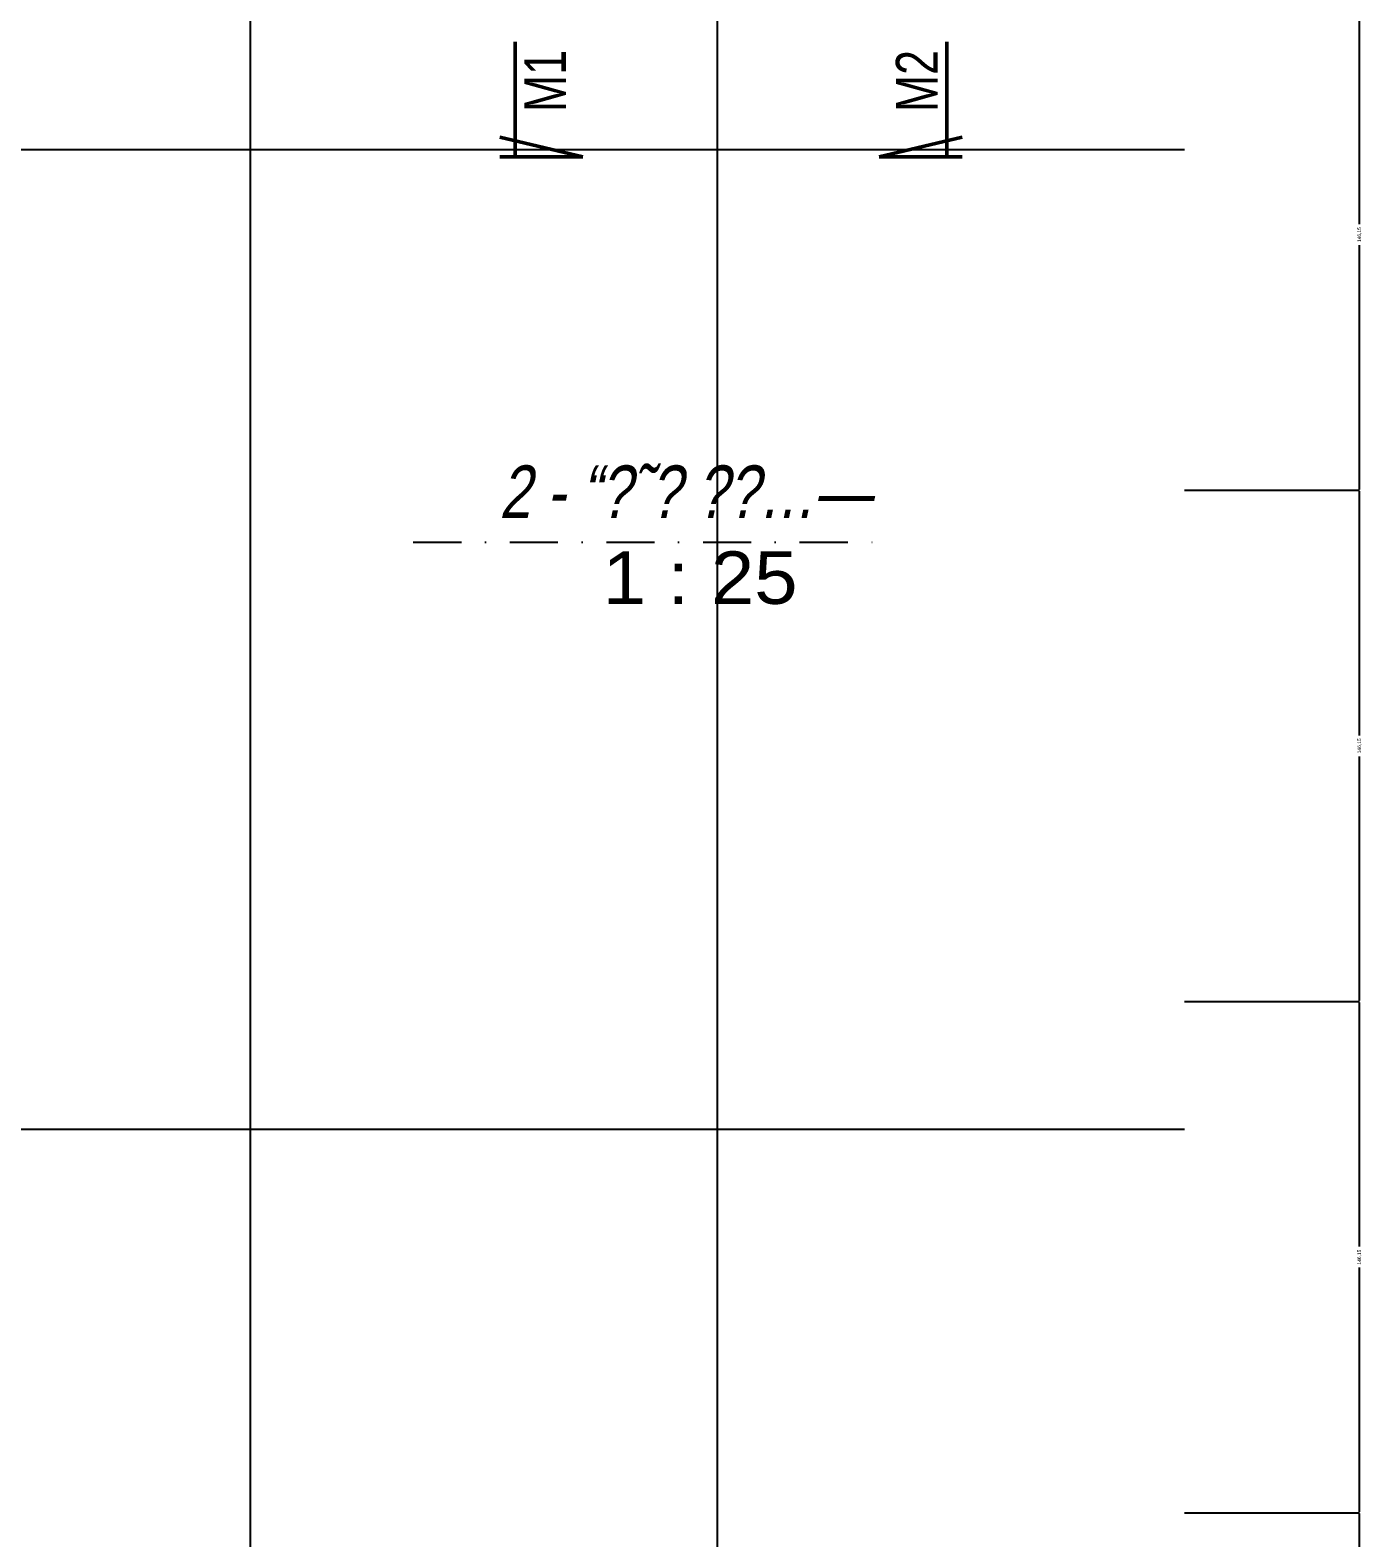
# Model space of a CAD drawing. Header units: inches. Extents: x -5298 to 11252, y 8210 to 22495.
# Drawn here: x 10450.4 to 10831, y 12236.8 to 12667.8 of the extents above; entities that cross this region are included whole.
import ezdxf
from ezdxf.enums import TextEntityAlignment as Align

# ---------------------------------------------------------------- set-up
doc = ezdxf.new("R2010")
doc.units = ezdxf.units.IN
doc.header["$LTSCALE"] = 55
doc.header["$MEASUREMENT"] = 0
doc.linetypes.add('DASHDOT2', pattern=[0.5, 0.25, -0.125, 0, -0.125])
doc.layers.get('Defpoints').update_dxf_attribs({"color": 40})
for name, color, linetype in [('BEAM', 3, 'Continuous'), ('dim', 2, 'Continuous'), ('ENG_level', 1, 'DASHDOT2')]:
    doc.layers.add(name, color=color, linetype=linetype)
doc.layers.add('W', color=1, linetype='Continuous', lineweight=50)
doc.styles.add('AD', font='oron')
doc.styles.add('HEBREW', font='hebtxt-weld.shx', dxfattribs={"width": 0.8, "oblique": 12})
doc.styles.add('HEBTXT', font='hebtxt-weld.shx')
doc.styles.get("Standard").update_dxf_attribs({"font": 'arial.ttf'})
doc.dimstyles.get("Standard").update_dxf_attribs({"dimtxt": 2.5, "dimasz": 2.5, "dimexe": 1.25, "dimexo": 0.625, "dimtad": 1, "dimtxsty": 'Standard', "dimcen": 2.5, "dimazin": 3, "dimtfac": 1, "dimtmove": 0, "dimatfit": 3})

# ---------------------------------------------------------------- blocks, each defined once
blk = doc.blocks.new('_CLOSEDFILLED')
at = {"color": 0, "linetype": 'BYBLOCK'}
blk.add_solid([(-1, 0.2), (0, 0), (-1, -0.2)], dxfattribs=at)
blk = doc.blocks.new('*D143')
at = {"color": 2}
for p, q in [((10780.33, 12243.98), (10830.33, 12243.98)), ((10830.33, 12173.91), (10830.33, 12243.73)), ((10830.33, 12098.08), (10830.33, 12167.91)), ((10780.33, 12097.83), (10830.33, 12097.83))]:
    blk.add_line(p, q, dxfattribs=at)
at = {"layer": 'Defpoints'}
for p in [(10780.33, 12243.98), (10780.33, 12097.83), (10830.33, 12097.83)]:
    blk.add_point(p, dxfattribs=at)
at = {"layer": 'dim', "color": 2, "xscale": 0.25, "yscale": 0.25}
for p, rotation in [((10830.33, 12243.98), 90), ((10830.33, 12097.83), 270)]:
    blk.add_blockref('_CLOSEDFILLED', p, dxfattribs=dict(at, rotation=rotation))
at = {"layer": 'dim', "color": 0, "insert": (10830.33, 12170.91), "char_height": 1, "attachment_point": 5, "rotation": 90}
blk.add_mtext('146,15', dxfattribs=at)
blk = doc.blocks.new('*D144')
at = {"color": 2}
for p, q in [((10780.33, 12390.13), (10830.33, 12390.13)), ((10830.33, 12320.05), (10830.33, 12389.88)), ((10830.33, 12244.23), (10830.33, 12314.05)), ((10780.33, 12243.98), (10830.33, 12243.98))]:
    blk.add_line(p, q, dxfattribs=at)
at = {"layer": 'Defpoints'}
for p in [(10780.33, 12390.13), (10780.33, 12243.98), (10830.33, 12243.98)]:
    blk.add_point(p, dxfattribs=at)
at = {"layer": 'dim', "color": 2, "xscale": 0.25, "yscale": 0.25}
for p, rotation in [((10830.33, 12390.13), 90), ((10830.33, 12243.98), 270)]:
    blk.add_blockref('_CLOSEDFILLED', p, dxfattribs=dict(at, rotation=rotation))
at = {"layer": 'dim', "color": 0, "insert": (10830.33, 12317.05), "char_height": 1, "attachment_point": 5, "rotation": 90}
blk.add_mtext('146,15', dxfattribs=at)
blk = doc.blocks.new('*D145')
at = {"color": 2}
for p, q in [((10780.33, 12536.27), (10830.33, 12536.27)), ((10830.33, 12466.2), (10830.33, 12536.02)), ((10830.33, 12390.38), (10830.33, 12460.2)), ((10780.33, 12390.13), (10830.33, 12390.13))]:
    blk.add_line(p, q, dxfattribs=at)
at = {"layer": 'Defpoints'}
for p in [(10780.33, 12536.27), (10780.33, 12390.13), (10830.33, 12390.13)]:
    blk.add_point(p, dxfattribs=at)
at = {"layer": 'dim', "color": 2, "xscale": 0.25, "yscale": 0.25}
for p, rotation in [((10830.33, 12536.27), 90), ((10830.33, 12390.13), 270)]:
    blk.add_blockref('_CLOSEDFILLED', p, dxfattribs=dict(at, rotation=rotation))
at = {"layer": 'dim', "color": 0, "insert": (10830.33, 12463.2), "char_height": 1, "attachment_point": 5, "rotation": 90}
blk.add_mtext('146,15', dxfattribs=at)
blk = doc.blocks.new('*D146')
at = {"color": 2}
for p, q in [((10780.33, 12682.42), (10830.33, 12682.42)), ((10830.33, 12612.35), (10830.33, 12682.17)), ((10830.33, 12536.52), (10830.33, 12606.35)), ((10780.33, 12536.27), (10830.33, 12536.27))]:
    blk.add_line(p, q, dxfattribs=at)
at = {"layer": 'Defpoints'}
for p in [(10780.33, 12682.42), (10780.33, 12536.27), (10830.33, 12536.27)]:
    blk.add_point(p, dxfattribs=at)
at = {"layer": 'dim', "color": 2, "xscale": 0.25, "yscale": 0.25}
for p, rotation in [((10830.33, 12682.42), 90), ((10830.33, 12536.27), 270)]:
    blk.add_blockref('_CLOSEDFILLED', p, dxfattribs=dict(at, rotation=rotation))
at = {"layer": 'dim', "color": 0, "insert": (10830.33, 12609.35), "char_height": 1, "attachment_point": 5, "rotation": 90}
blk.add_mtext('146,15', dxfattribs=at)

msp = doc.modelspace()

# ---------------------------------------------------------------- linework, layer by layer
at = {"layer": 'BEAM', "color": 5}
for p, q in [((10513.34, 11513.244), (10513.34, 18236.017)), ((10646.834, 11513.244), (10646.834, 18236.017)), ((7576.475, 12633.706), (10780.328, 12633.706)), ((7576.475, 12353.591), (10780.328, 12353.591))]:
    msp.add_line(p, q, dxfattribs=at)
at = {"layer": 'ENG_level', "color": 1}
msp.add_line((10559.913, 12521.453, 0), (10696.174, 12521.453, 0), dxfattribs=at)
at = {"layer": 'W'}
for p, q in [((10589.01, 12664.494, 0), (10589.01, 12631.606, 0)), ((10712.373, 12664.494, 0), (10712.373, 12631.606, 0)), ((10608.313, 12631.606, 0), (10584.642, 12637.2, 0)), ((10693.07, 12631.606, 0), (10716.741, 12637.2, 0)), ((10584.642, 12631.606, 0), (10608.313, 12631.606, 0)), ((10716.741, 12631.606, 0), (10693.07, 12631.606, 0))]:
    msp.add_line(p, q, dxfattribs=at)

# ---------------------------------------------------------------- texts
at = {"layer": 'ENG_level', "style": 'HEBREW', "oblique": 12, "width": 0.8}
msp.add_text('2 - “\x9a˜\x8e \x9a\x8e…—', height=15, dxfattribs=at).set_placement((10690.593, 12528.373), align=Align.RIGHT)
at = {"layer": 'ENG_level', "color": 1, "style": 'HEBTXT', "width": 1.11}
msp.add_text('1 : 25', height=15, rotation=360, dxfattribs=at).set_placement((10641.878, 12511.295, 0), align=Align.MIDDLE)
at = {"layer": 'W', "style": 'AD', "width": 0.8}
for s, p in [('M1', (10603.553, 12644.375, 0)), ('M2', (10709.782, 12644.375, 0))]:
    msp.add_text(s, height=11.9529, rotation=90, dxfattribs=at).set_placement(p)

# ---------------------------------------------------------------- dimensions: what is measured, and where the dimension line sits
at = {"layer": 'dim', "color": 2}
for base, p1, p2, picture, middle in [((10830.328, 12536.275), (10780.328, 12536.275), (10780.328, 12682.422), '*D146', (10830.328, 12609.348)), ((10830.328, 12390.127), (10780.328, 12390.127), (10780.328, 12536.275), '*D145', (10830.328, 12463.201)), ((10830.328, 12243.98), (10780.328, 12243.98), (10780.328, 12390.127), '*D144', (10830.328, 12317.054)), ((10830.328, 12097.833), (10780.328, 12097.833), (10780.328, 12243.98), '*D143', (10830.328, 12170.906))]:
    dim = msp.add_linear_dim(base=base, p1=p1, p2=p2, angle=90, dimstyle='Standard', dxfattribs=at)
    dim.commit()
    dim.dimension.update_dxf_attribs({"geometry": picture, "text_midpoint": middle})

doc.saveas('drawing.dxf')
